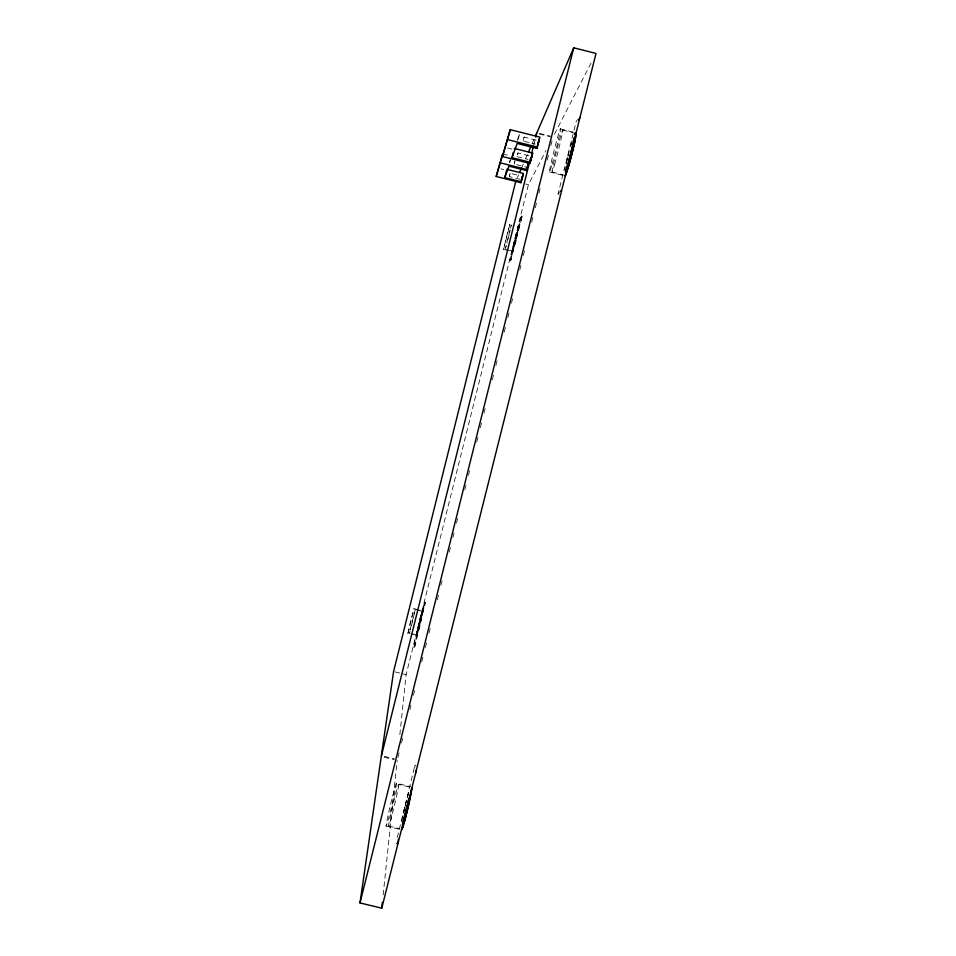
<?xml version="1.0" encoding="UTF-8"?>
<svg xmlns="http://www.w3.org/2000/svg" width="956" height="956" viewBox="0 0 956 956"><rect width="100%" height="100%" fill="white"/><g stroke="black" fill="none" stroke-linecap="round" stroke-linejoin="round"><path stroke-width="0.72" stroke-dasharray="4.78 3.58" d="M514.113 242.322L509.942 260.355L510.659 260.534L522.275 216.104L521.558 215.925L520.65 217.49L515.654 236.12M522.275 216.104L512.153 251.464L512.452 249.576M507.887 250.388L503.633 249.325L506.369 237.231L509.906 224.242L514.173 225.317M416.924 632.227L414.163 644.045L413.888 647.188L414.593 647.367L425.324 602.328L424.619 602.149L419.875 622.511M414.796 767.656L414.94 765.147L416.111 765.433M413.888 647.188L424.619 602.149M421.68 613.035L422.253 611.446L422.958 611.625C420.999 618.938 420.389 629.323 416.517 634.784C418.429 627.59 419.481 615.807 423.126 611.123L425.324 602.328M416.697 609.713L422.349 611.338L416.613 634.892L416.374 635.489L413.554 634.796M417.222 634.963L422.958 611.625M414.593 647.367L419.6 623.85M397.278 837.54L414.94 765.147M517.172 230.42L518.14 227.361L519 227.301C516.945 234.686 516.288 245.226 512.308 250.711L514.376 241.271M517.734 228.544L518.355 226.739L513.014 250.89M383.153 894.9L397.182 760.367M399.859 734.614L406.121 674.613L528.405 184.711L546.019 150.498M422.349 611.338L421.811 614.146M506.549 249.695L512.237 251.117L513.42 245.214M518.367 227.062L515.702 238.665M409.598 632.071L409.419 633.422L410.016 631.546M536.208 140.126L524.103 137.067L523.087 141.058L523.565 139.325M528.967 155.732L517.985 152.96L517.1 156.533L517.435 155.039M514.185 164.062L514.89 161.182L514.197 164.062L526.099 167.061M520.327 179.393L509.333 176.621L510.157 173.299L519.777 175.725M510.169 173.311L509.811 174.781M402.285 818.862L403.026 815.42M510.612 228.281L511.245 224.947L505.33 248.871M416.9 632.346L417.473 629.753M417.521 629.598L416.374 635.489M409.981 630.279L415.298 609.366L410.566 629.502M417.437 629.908L418.178 626.766M421.369 616.226L419.923 622.344M513.336 245.525L517.208 230.312M509.572 232.726L510.038 230.766M418.107 627.017L420.461 617.468M509.07 234.758L506.967 243.039M418.859 623.862L421.166 614.827M515.571 239.394L512.858 251.631L509.309 250.747M515.75 238.498L518.451 226.68L515.595 225.676M509.883 162.341L510.504 159.807M518.248 139.194L519.658 133.517L517.22 140.305M533.759 144.846L535.42 138.56M509.942 260.355L521.558 215.925M510.659 260.534L512.894 251.548M397.899 757.475L399.345 751.691M401.52 743.003L402.966 737.219M409.837 709.734L411.283 703.951M413.446 695.263L414.892 689.479M421.763 661.994L423.221 656.21M425.384 647.523L426.83 641.739M429.005 633.063L430.451 627.267M437.322 599.782L438.768 593.999M440.931 585.323L442.389 579.539M449.26 552.042L450.706 546.258M452.869 537.583L454.315 531.799M456.49 523.111L457.936 517.327M464.807 489.842L466.253 484.059M468.428 475.371L469.874 469.587M476.745 442.102L478.191 436.318M480.354 427.631L481.8 421.847M483.975 413.171L485.421 407.387M492.292 379.89L493.738 374.107M495.913 365.431L497.359 359.647M504.23 332.15L505.676 326.366M507.839 317.691L509.285 311.907M511.46 303.219L512.906 297.436M519.777 269.951L521.223 264.167M523.398 255.479L524.844 249.695M531.715 222.21L533.161 216.426M535.336 207.739L536.782 201.955M538.945 193.279L540.391 187.496M547.262 160.011L548.708 154.215M550.883 145.539L552.329 139.755M559.248 194.271L558.065 193.972L576.145 121.782L577.448 119.548M509.703 175.211L509.369 176.525M514.83 239.359L516.455 233.109M410.817 633.768L416.673 634.605L423.102 610.932L419.588 610.071M517.555 154.549L517.985 152.96M523.625 138.799L524.091 137.078M418.334 628.654L419.087 625.678M515.141 238.211L518.439 226.393M515.451 239.657L512.308 250.711M515.846 238.391L519 227.301M420.425 617.624L422.313 611.099M514.113 244.832L512.237 251.117M421.106 615.067L422.421 610.956M570.636 146.304L571.306 143.878M417.641 631.247L416.458 635.154M505.712 247.604L506.274 245.608M408.547 793.205L407.854 795.643A20.554 0.884 -76.6 0 0 407.28 797.794M418.178 609.725L413.972 608.685L410.483 621.806L407.925 633.422L412.156 634.449M509.225 162.616L510.181 159.939M407.925 633.422L413.972 608.685M503.633 249.325L509.906 224.242M517.459 177.493L518.618 174.817M522.107 166.774L523.279 164.085M525.597 158.732L527.342 154.705M532.002 143.986L534.32 138.632M554.42 134.21L592.601 60.073M558.065 193.972L559.559 191.905M388.638 826.008L399.273 828.601M386.105 826.056L400.468 829.545M394.983 671.889L406.121 674.613M384.264 756.327L394.374 758.789M384.157 757.188L394.278 759.662M396.453 783.239A22.036 0.765 -76.5 0 1 389.235 816.006A22.036 0.765 -76.5 0 1 388.172 814.739A22.036 0.765 -76.5 0 1 396.453 783.239L410.745 786.728M398.7 784.434A21.414 0.777 -76.5 0 1 391.649 816.496A21.414 0.777 -76.5 0 1 390.681 814.787A21.414 0.777 -76.5 0 1 398.7 784.434L409.288 787.015M424.464 604.849L425.169 605.017M416.35 635.262L417.055 635.429M414.163 644.045L414.868 644.213M524.438 141.392L535.181 144.105M507.636 148.049L511.962 149.136M517.065 156.653L528.047 159.425M502.689 153.952L509.668 155.709M552.078 172.032L562.857 174.745M549.509 171.996L564.076 175.677M501.004 168.865L503.74 169.559M525.585 183.994L528.405 184.711M520.65 217.49L521.355 217.669M518.391 226.5L519.108 226.668M510.731 259.267L511.448 259.446M560.359 128.869L574.962 132.561M562.654 130.064L573.469 132.8M539.566 133.446L550.357 136.182M539.339 133.948L550.106 136.66M403.575 812.923A20.554 0.884 -76.6 0 1 404.173 810.353M404.782 807.736A20.554 0.884 -76.6 0 1 405.416 805.131M406.049 802.586A20.554 0.884 -76.6 0 1 406.67 800.124M403.719 812.194A21.414 0.92 -76.6 0 1 404.986 806.828M407.937 795.261A21.414 0.92 -76.6 0 1 408.666 792.644M566.119 164.05A20.841 0.932 -75.6 0 1 569.967 148.73M564.817 169.893A21.713 0.968 -75.6 0 1 565.378 167.276M566.239 163.464A21.713 0.968 -75.6 0 1 566.824 160.955M568.139 155.649A21.713 0.968 -75.6 0 1 568.832 152.936M401.711 821.312A22.036 0.956 -76.6 0 1 403.312 813.903M403.611 812.564A22.036 0.956 -76.6 0 1 406.24 801.618M407.543 796.623A22.036 0.956 -76.6 0 1 408.714 792.381M566.693 161.409A22.335 0.992 -75.6 0 1 567.685 157.334M568.031 155.959A22.335 0.992 -75.6 0 1 568.748 153.163M570.923 145.049A22.335 0.992 -75.6 0 1 572.274 140.317M554.564 164.563A21.713 0.813 -75.7 0 0 562.821 130.303A21.713 0.813 -75.7 0 0 554.767 158.206A21.713 0.813 -75.7 0 0 554.564 164.563M552.102 164.121A22.346 0.801 -75.7 0 0 560.539 129.048A22.346 0.801 -75.7 0 0 552.221 158.063A22.346 0.801 -75.7 0 0 552.102 164.121"/><path stroke-width="1.43" d="M401.675 828.888L401.663 829.82L403.623 824.658A21.797 0.956 -76.6 0 0 408.821 804.139L411.964 787.852M415.693 772.986L415.824 770.464M398.329 839.296L397.959 843.706L396.764 843.407M530.365 158.816L381.253 756.483L359.994 902.93L381.767 908.2L382.376 902.285M574.998 134.509L575.189 132.8A22.335 0.992 -75.6 0 1 575.01 134.402M381.384 755.622L393.585 671.542L515.714 181.509M521.689 179.728L522.526 176.418L521.737 179.632M538.826 141.201L538.742 141.572M574.448 137.592L573.54 141.823A22.108 0.98 -75.6 0 1 568.378 162.341M408.2 801.164L407.615 803.841A21.797 0.944 -76.6 0 1 404.914 815.05M531.142 158.493C530.042 163.38 532.456 153.163 531.357 158.051M538.634 142.026L537.87 144.786L538.371 143.053M496.2 176.466L502.689 153.952L496.2 176.466L520.865 182.68L523.362 173.454L506.823 169.296M530.353 162.329L529.839 163.428L502.462 156.521L510.253 129.657L539.925 137.15L536.842 148.407L517.184 143.436L511.998 157.704L530.353 162.329L532.659 153.079L514.304 148.443M502.462 156.521L510.253 129.657M521.283 181.783L504.756 177.625L506.477 170.682M511.998 157.704L513.312 152.41M520.865 182.68L523.362 173.454M504.756 177.625L508.939 166.141L526.517 170.562L528.405 162.974M526.517 170.562L528.572 163.189M531.596 153.534L533.4 146.292M535.778 137.114L536.866 132.764L573.731 47.8L596.006 53.452L381.767 908.2M529.839 163.428L531.811 155.541M536.842 148.407L539.327 138.489M359.994 902.93L573.731 47.8M568.019 163.643L565.486 172.116M402.667 827.322L404.543 821.108A20.566 0.908 -76.6 0 0 409.479 800.901L410.459 796.264A21.199 0.932 -76.6 0 0 411.45 788.389M519.789 172.128L521.534 168.113M528.513 152.028L530.831 146.662M535.48 135.943L536.651 133.266M532.134 154.227L532.659 153.079M576.074 133.099L574.771 142.133A22.108 1.004 -75.6 0 1 569.25 163.954L565.821 174.9L565.378 175.773L564.171 175.462M578.643 119.859L579.957 117.624M507.767 139.648L537.439 147.128M500.466 162.867L526.983 169.547M560.3 190.877L561.519 191.188M404.579 816.376A21.797 0.944 -76.6 0 1 403.91 818.933M403.587 820.129A21.797 0.944 -76.6 0 1 402.416 824.371M402.667 827.31A21.199 0.932 -76.6 0 1 401.926 828.386M575.978 134.019A21.498 0.98 -75.6 0 1 575.775 136.756L575.154 140.03A20.853 0.944 -75.6 0 1 570.278 159.975L567.661 169.104A21.498 0.968 -75.6 0 1 565.498 174.781M408.857 798.188A22.036 0.956 -76.6 0 1 407.674 803.506M407.364 804.892A22.036 0.956 -76.6 0 1 404.986 814.727M404.651 816.054A22.036 0.956 -76.6 0 1 403.982 818.635M403.659 819.842A22.036 0.956 -76.6 0 1 402.846 822.817M574.472 137.425A22.335 0.992 -75.6 0 1 568.438 162.114M568.067 163.428A22.335 0.992 -75.6 0 1 565.522 171.984M528.31 163.846L527.413 167.396L528.298 163.846"/></g></svg>
